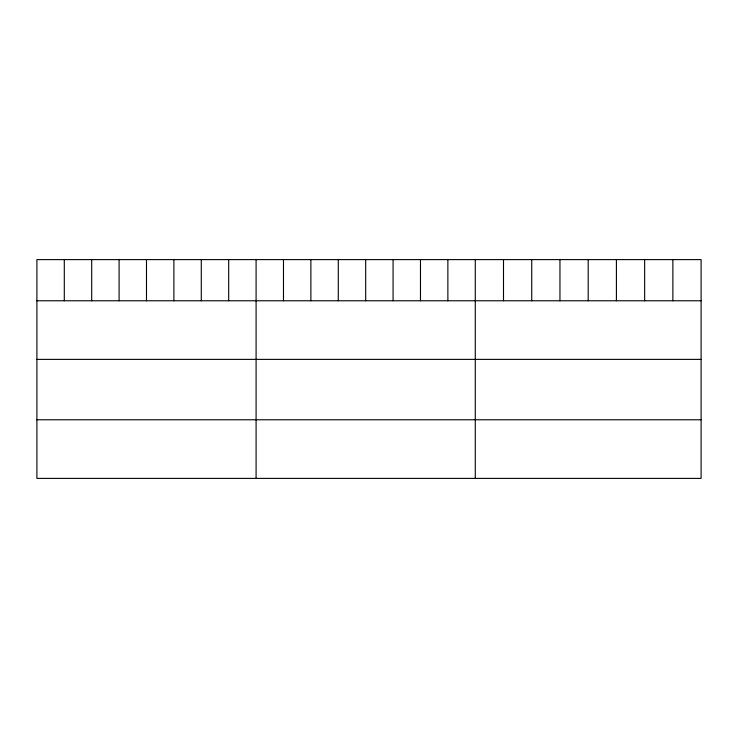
<?xml version="1.0" encoding="UTF-8"?>
<svg xmlns="http://www.w3.org/2000/svg" width="738" height="738" viewBox="0 0 738 738"><rect width="100%" height="100%" fill="white"/><g stroke="black" fill="none" stroke-linecap="round" stroke-linejoin="round"><path stroke-width="1.11" d="M701.1 300.772L701.1 478.39L36.9 478.39L36.9 259.61L701.1 259.61L701.1 300.772L36.9 300.772M36.9 359.378L701.1 359.378M36.9 419.774L701.1 419.774M672.871 259.61L672.871 300.772M644.643 259.61L644.643 300.772M616.415 259.61L616.415 300.772M588.186 259.61L588.186 300.772M559.957 259.61L559.957 300.772M531.729 259.61L531.729 300.772M503.5 259.61L503.5 300.772M475.272 259.61L475.272 478.39M447.874 259.61L447.874 300.772M420.476 259.61L420.476 300.772M393.077 259.61L393.077 300.772M365.679 259.61L365.679 300.772M338.281 259.61L338.281 300.772M310.882 259.61L310.882 300.772M283.484 259.61L283.484 300.772M256.086 259.61L256.086 478.39M228.688 259.61L228.688 300.772M201.289 259.61L201.289 300.772M173.891 259.61L173.891 300.772M146.493 259.61L146.493 300.772M119.095 259.61L119.095 300.772M91.697 259.61L91.697 300.772M64.298 259.61L64.298 300.772"/></g></svg>
